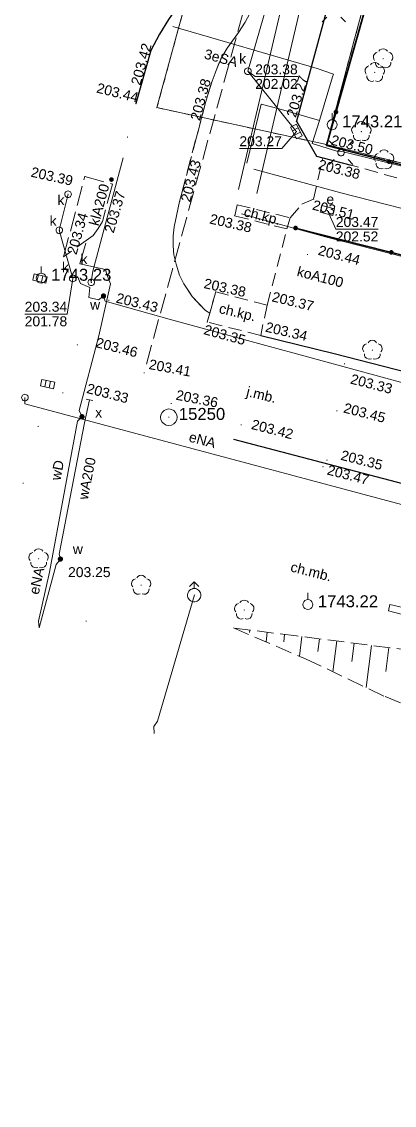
# Model space of a CAD drawing. Extents: x 0 to 7423283, y 0 to 5548300.
# Drawn here: x 7422101.3 to 7422129.4, y 5547726.1 to 5547807.7 of the extents above; entities that cross this region are included whole.
import ezdxf
from ezdxf.enums import TextEntityAlignment as Align

# ---------------------------------------------------------------- set-up
doc = ezdxf.new("R2010")
doc.units = 0
for name, pattern in [('PRZER1-1', [2, 1, -1]), ('PRZER2-1', [3, 2, -1]), ('PRZER2_5-1', [3.5, 2.5, -1]), ('PRZER3-1', [4, 3, -1])]:
    doc.linetypes.add(name, pattern=pattern)
doc.layers.get('0').update_dxf_attribs({"linetype": 'CONTINUOUS', "lineweight": 13})
for name, color, linetype, lineweight in [('BUBZ02', 7, 'PRZER2_5-1', 18), ('GELULI', 7, 'PRZER3-1', 18), ('KTCR02', 7, 'PRZER2-1', 18), ('KTCR02_O', 7, 'PRZER2-1', 18), ('KTJZ01', 7, 'PRZER3-1', 18), ('KTJZ01_O', 7, 'PRZER3-1', 18), ('KTKR01', 7, 'CONTINUOUS', 25), ('KTOK05_01', 7, 'CONTINUOUS', 35), ('RTPW02', 7, 'CONTINUOUS', 13), ('RTPW02_O', 7, 'CONTINUOUS', 13), ('SUSM', 7, 'CONTINUOUS', 18)]:
    doc.layers.add(name, color=color, linetype=linetype, lineweight=lineweight)
for name, color, linetype, lineweight, true_color in [('EGBD03', 7, 'CONTINUOUS', 18, 0x008000), ('EGBP04', 7, 'CONTINUOUS', 18, 0x008000), ('EGBU01', 7, 'PRZER1-1', 18, 0x008000), ('GSPPPK', 7, 'CONTINUOUS', 18, 0x0a0909), ('GSPPPK_O', 7, 'CONTINUOUS', 18, 0x0a0909), ('OBOP02', 7, 'CONTINUOUS', 18, 0x008000), ('OSSP03', 7, 'CONTINUOUS', 18, 0x0a0909), ('OSSP03_O', 7, 'CONTINUOUS', 18, 0x0a0909), ('SUPE03_O', 1, 'CONTINUOUS', 18, 0xff0000), ('SUPE04', 1, 'CONTINUOUS', 18, 0xff0000), ('SUPE04_O', 1, 'CONTINUOUS', 18, 0xff0000), ('SUPK01', 7, 'CONTINUOUS', 18, 0x803300), ('SUPK02', 7, 'CONTINUOUS', 18, 0x803300), ('SUPK02_O', 7, 'CONTINUOUS', 18, 0x803300), ('SUPK03', 7, 'CONTINUOUS', 18, 0x803300), ('SUPK03_O', 7, 'CONTINUOUS', 18, 0x803300), ('SUPW03', 5, 'CONTINUOUS', 18, 0x0000ff), ('SUPW03_O', 5, 'CONTINUOUS', 18, 0x0000ff), ('SUUS02', 7, 'CONTINUOUS', 18, 0x0a0909), ('SUUS05', 7, 'CONTINUOUS', 18, 0x0a0909), ('SUUS15', 7, 'CONTINUOUS', 18, 0xff9100), ('SUUS15_O', 7, 'CONTINUOUS', 18, 0xff9100), ('SUXX_01', 7, 'CONTINUOUS', 18, 0x0a0909)]:
    doc.layers.add(name, color=color, linetype=linetype, lineweight=lineweight, true_color=true_color)
for name, color, linetype, true_color in [('SUPS01_03', 1, 'CONTINUOUS', 0xff0000), ('SUPS01_03_O', 1, 'CONTINUOUS', 0xff0000), ('SUPS01_05', 7, 'CONTINUOUS', 0x803300), ('SUPS01_05_O', 7, 'CONTINUOUS', 0x803300), ('SUPS01_08', 5, 'CONTINUOUS', 0x0000ff), ('SUPS01_08_O', 5, 'CONTINUOUS', 0x0000ff), ('SUUS25', 7, 'CONTINUOUS', 0x0a0909), ('SUUS25_O', 7, 'CONTINUOUS', 0x0a0909)]:
    doc.layers.add(name, color=color, linetype=linetype, true_color=true_color)
doc.styles.add('GEO-INFO', font='Arial')

# ---------------------------------------------------------------- blocks, each defined once
blk = doc.blocks.new('EPPGN')
blk.add_hatch(color=0).paths.add_polyline_path([(-0.09, 0), (-0.085595, -0.027812), (-0.072812, -0.052901), (-0.052901, -0.072812), (-0.027812, -0.085595), (0, -0.09), (0.027812, -0.085595), (0.052901, -0.072812), (0.072812, -0.052901), (0.085595, -0.027812), (0.09, 0), (0.085595, 0.027812), (0.072812, 0.052901), (0.052901, 0.072812), (0.027812, 0.085595), (0, 0.09), (-0.027812, 0.085595), (-0.052901, 0.072812), (-0.072812, 0.052901), (-0.085595, 0.027812)])
blk = doc.blocks.new('PROSTOKAT2-1_PELNY')
at = {"color": 0}
blk.add_lwpolyline([(1, 0.5), (1, -0.5), (-1, -0.5), (-1, 0.5)], close=True, dxfattribs=at)
blk = doc.blocks.new('KOLO')
blk.add_hatch(color=0).paths.add_polyline_path([(0, 0.5), (-0.12941, 0.482963), (-0.25, 0.433013), (-0.353553, 0.353553), (-0.433013, 0.25), (-0.482963, 0.12941), (-0.5, 0), (-0.482963, -0.12941), (-0.433013, -0.25), (-0.353553, -0.353553), (-0.25, -0.433013), (-0.12941, -0.482963), (0, -0.5), (0.12941, -0.482963), (0.25, -0.433013), (0.353553, -0.353553), (0.433013, -0.25), (0.482963, -0.12941), (0.5, 0), (0.482963, 0.12941), (0.433013, 0.25), (0.353553, 0.353553), (0.25, 0.433013), (0.12941, 0.482963)])
blk = doc.blocks.new('SOPGM')
at = {"color": 0}
blk.add_lwpolyline([(0.75, 0), (0.713292, -0.231763), (0.606763, -0.440839), (0.440839, -0.606763), (0.231763, -0.713292), (0, -0.75), (-0.231763, -0.713292), (-0.440839, -0.606763), (-0.606763, -0.440839), (-0.713292, -0.231763), (-0.75, 0), (-0.713292, 0.231763), (-0.606763, 0.440839), (-0.440839, 0.606763), (-0.231763, 0.713292), (0, 0.75), (0.231763, 0.713292), (0.440839, 0.606763), (0.606763, 0.440839), (0.713292, 0.231763)], close=True, dxfattribs=at)
blk.add_lwpolyline([(1.75, 0), (0.75, 0)], dxfattribs=at)
blk = doc.blocks.new('SOPS2')
blk.add_hatch(color=0).paths.add_polyline_path([(-0.018, 0), (-0.017119, -0.005562), (-0.014562, -0.01058), (-0.01058, -0.014562), (-0.005562, -0.017119), (0, -0.018), (0.005562, -0.017119), (0.01058, -0.014562), (0.014562, -0.01058), (0.017119, -0.005562), (0.018, 0), (0.017119, 0.005562), (0.014562, 0.01058), (0.01058, 0.014562), (0.005562, 0.017119), (0, 0.018), (-0.005562, 0.017119), (-0.01058, 0.014562), (-0.014562, 0.01058), (-0.017119, 0.005562)])
at = {"color": 0}
blk.add_lwpolyline([(0.25, 0), (0.237764, -0.077254), (0.202254, -0.146946), (0.146946, -0.202254), (0.077254, -0.237764), (0, -0.25), (-0.077254, -0.237764), (-0.146946, -0.202254), (-0.202254, -0.146946), (-0.237764, -0.077254), (-0.25, 0), (-0.237764, 0.077254), (-0.202254, 0.146946), (-0.146946, 0.202254), (-0.077254, 0.237764), (0, 0.25), (0.077254, 0.237764), (0.146946, 0.202254), (0.202254, 0.146946), (0.237764, 0.077254)], close=True, dxfattribs=at)
blk = doc.blocks.new('SUUS05')
at = {"color": 0}
blk.add_lwpolyline([(0.5, -0.25), (-0.5, -0.25), (-0.5, 0.25), (0.5, 0.25)], close=True, dxfattribs=at)
for points in [[(-0.175, -0.25), (-0.175, 0.25)], [(0.175, -0.25), (0.175, 0.25)]]:
    blk.add_lwpolyline(points, dxfattribs=at)
blk = doc.blocks.new('SPDLP')
blk.add_hatch(color=0).paths.add_polyline_path([(-0.09, 0), (-0.085595, -0.027812), (-0.072812, -0.052901), (-0.052901, -0.072812), (-0.027812, -0.085595), (0, -0.09), (0.027812, -0.085595), (0.052901, -0.072812), (0.072812, -0.052901), (0.085595, -0.027812), (0.09, 0), (0.085595, 0.027812), (0.072812, 0.052901), (0.052901, 0.072812), (0.027812, 0.085595), (0, 0.09), (-0.027812, 0.085595), (-0.052901, 0.072812), (-0.072812, 0.052901), (-0.085595, 0.027812)])
at = {"color": 0}
for points in [[(-1.292703, 0.137547), (-1.355024, 0.389802), (-1.327532, 0.648184), (-1.213525, 0.881678), (-1.026689, 1.062258), (-0.78945, 1.168249), (-0.530282, 1.186929)], [(-0.268652, 1.271938), (-0.048001, 1.40916), (0.20623, 1.462858), (0.463525, 1.426585), (0.693003, 1.304695), (0.867117, 1.11182), (0.964971, 0.871109)], [(1.126667, 0.648554), (1.325358, 0.481106), (1.454989, 0.255912), (1.5, 0), (1.454989, -0.255912), (1.325358, -0.481106), (1.126667, -0.648554)], [(-0.530282, -1.186929), (-0.78945, -1.168249), (-1.026689, -1.062258), (-1.213525, -0.881678), (-1.327532, -0.648184), (-1.355024, -0.389802), (-1.292703, -0.137547)], [(0.964971, -0.871109), (0.867117, -1.11182), (0.693003, -1.304695), (0.463525, -1.426585), (0.20623, -1.462858), (-0.048001, -1.40916), (-0.268652, -1.271938)]]:
    blk.add_lwpolyline(points, dxfattribs=at)
blk = doc.blocks.new('OKRAG_PELNY')
at = {"color": 0}
blk.add_lwpolyline([(0.5, 0), (0.482963, -0.12941), (0.433013, -0.25), (0.353553, -0.353553), (0.25, -0.433013), (0.12941, -0.482963), (0, -0.5), (-0.12941, -0.482963), (-0.25, -0.433013), (-0.353553, -0.353553), (-0.433013, -0.25), (-0.482963, -0.12941), (-0.5, 0), (-0.482963, 0.12941), (-0.433013, 0.25), (-0.353553, 0.353553), (-0.25, 0.433013), (-0.12941, 0.482963), (0, 0.5), (0.12941, 0.482963), (0.25, 0.433013), (0.353553, 0.353553), (0.433013, 0.25), (0.482963, 0.12941)], close=True, dxfattribs=at)
blk = doc.blocks.new('SUSM01_01')
at = {"color": 0}
for points in [[(-0.353553, 0.353553), (-0.212132, 0.212132)], [(0.353553, 0.353553), (0.212132, 0.212132)], [(-0.353553, -0.353553), (-0.212132, -0.212132)], [(0.353553, -0.353553), (0.212132, -0.212132)]]:
    blk.add_lwpolyline(points, dxfattribs=at)
blk.add_lwpolyline([(0.1, 0), (0.093969, -0.034202), (0.076604, -0.064279), (0.05, -0.086603), (0.025882, -0.096593), (0, -0.1), (-0.025882, -0.096593), (-0.05, -0.086603), (-0.073305, -0.068017), (-0.090097, -0.043388), (-0.098883, -0.014904), (-0.098883, 0.014904), (-0.090097, 0.043388), (-0.073305, 0.068017), (-0.05, 0.086603), (-0.022252, 0.097493), (0.007473, 0.09972), (0.036534, 0.093087), (0.062349, 0.078183), (0.082624, 0.056332), (0.095557, 0.029476)], close=True, dxfattribs=at)
blk = doc.blocks.new('PION_C')
at = {"color": 0}
blk.add_lwpolyline([(0, 0.5), (0, -0.5)], dxfattribs=at)
blk = doc.blocks.new('SUUS02')
at = {"color": 0}
blk.add_lwpolyline([(1, 0), (0.984808, -0.173648), (0.939693, -0.34202), (0.866025, -0.5), (0.766044, -0.642788), (0.642788, -0.766044), (0.5, -0.866025), (0.34202, -0.939693), (0.173648, -0.984808), (0, -1), (-0.173648, -0.984808), (-0.34202, -0.939693), (-0.5, -0.866025), (-0.654861, -0.75575), (-0.786053, -0.618159), (-0.888835, -0.458227), (-0.959493, -0.281733), (-0.995472, -0.095056), (-0.995472, 0.095056), (-0.959493, 0.281733), (-0.888835, 0.458227), (-0.786053, 0.618159), (-0.654861, 0.75575), (-0.5, 0.866025), (-0.327068, 0.945001), (-0.142315, 0.989821), (0.047582, 0.998867), (0.235759, 0.971812), (0.415415, 0.909632), (0.580057, 0.814576), (0.723734, 0.690079), (0.841254, 0.540641), (0.928368, 0.371662), (0.981929, 0.189251)], close=True, dxfattribs=at)
for points in [[(1, 0), (2, 0)], [(1.292893, 0.707107), (2, 0), (1.292893, -0.707107)]]:
    blk.add_lwpolyline(points, dxfattribs=at)

msp = doc.modelspace()

# ---------------------------------------------------------------- linework, layer by layer
at = {"layer": 'BUBZ02', "color": 7, "linetype": 'PRZER2_5-1', "lineweight": 18, "ltscale": 0.5, "elevation": 10.14}
for points in [[(7422117.27, 5547762.04), (7422122.75, 5547759.7), (7422128.72, 5547756.87), (7422130.58, 5547756.12), (7422140.51, 5547753.25), (7422149.71, 5547750.82), (7422160.94, 5547748.05), (7422166.68, 5547746.53), (7422171.56, 5547745.54), (7422187.15, 5547741.84), (7422201.04, 5547738.35), (7422233.39, 5547730.03), (7422233.8, 5547729.75), (7422235.74, 5547731.15)], [(7422235.74, 5547731.15), (7422230.43, 5547732.53), (7422222.96, 5547734.71), (7422204.26, 5547740.06), (7422195.93, 5547742.27), (7422183.79, 5547745.25), (7422172.92, 5547747.92), (7422165.33, 5547749.95), (7422145.69, 5547755.59), (7422143.24, 5547756.27), (7422137.57, 5547758.23), (7422130.84, 5547760.33), (7422122.04, 5547761.44), (7422117.27, 5547762.04)]]:
    msp.add_lwpolyline(points, dxfattribs=at)
at = {"layer": 'BUBZ02', "color": 7, "linetype": 'Continuous', "lineweight": 18, "elevation": 10.14, "flags": 128}
for points in [[(7422118.518, 5547761.883), (7422118.495, 5547761.705)], [(7422119.827, 5547761.718), (7422119.735, 5547760.987)], [(7422121.136, 5547761.554), (7422121.067, 5547761.001)], [(7422122.445, 5547761.389), (7422122.259, 5547759.91)], [(7422123.755, 5547761.224), (7422123.636, 5547760.28)], [(7422125.064, 5547761.059), (7422124.771, 5547758.742)], [(7422126.373, 5547760.893), (7422126.2, 5547759.52)], [(7422127.682, 5547760.728), (7422127.281, 5547757.552)], [(7422128.991, 5547760.563), (7422128.764, 5547758.76)]]:
    msp.add_lwpolyline(points, dxfattribs=at)
at = {"layer": 'EGBD03', "color": 96, "linetype": 'Continuous', "lineweight": 18, "true_color": 0x008000, "elevation": 10.3}
msp.add_lwpolyline([(7422242.86, 5548281.77), (7422235.25, 5548253.94), (7422118.87, 5547827.8), (7422117.91, 5547824.68), (7422111.51, 5547801.23), (7422124.29, 5547798.44), (7422126.26, 5547805.84), (7422129.27, 5547817.04), (7422133, 5547830.19), (7422141.62, 5547861.86), (7422158.84, 5547924.97), (7422167.47, 5547956.53), (7422176.11, 5547988.16), (7422184.85, 5548019.75), (7422194.39, 5548053.5), (7422202.12, 5548083.12), (7422210.82, 5548114.83), (7422219.37, 5548146.4), (7422228, 5548178.12), (7422232.19, 5548193.55), (7422240.39, 5548223.47), (7422248.49, 5548253.1), (7422255.35, 5548278.49)], close=True, dxfattribs=at)
msp.add_lwpolyline([(7422194.39, 5548053.5), (7422184.85, 5548019.75), (7422176.11, 5547988.16), (7422167.47, 5547956.53), (7422158.84, 5547924.97), (7422141.62, 5547861.86), (7422133, 5547830.19), (7422129.27, 5547817.04), (7422126.26, 5547805.84), (7422124.29, 5547798.44), (7422132.45, 5547796.43), (7422153.04, 5547791.02), (7422213.07, 5547775.65), (7422213.56, 5547776.27), (7422217.32, 5547775.42), (7422217.41, 5547774.55), (7422245.94, 5547767.29), (7422273.72, 5547760.14), (7422301.4, 5547753.14), (7422329.11, 5547745.92)], dxfattribs=at)
at = {"layer": 'EGBU01', "color": 7, "linetype": 'Continuous', "lineweight": 18, "elevation": 10.17}
msp.add_lwpolyline([(7422124.29, 5547798.44), (7422126.26, 5547805.84), (7422129.27, 5547817.04), (7422133, 5547830.19), (7422141.62, 5547861.86), (7422158.84, 5547924.97), (7422167.47, 5547956.53), (7422176.11, 5547988.16), (7422184.85, 5548019.75), (7422194.39, 5548053.5), (7422202.12, 5548083.12), (7422210.82, 5548114.83), (7422219.37, 5548146.4), (7422228, 5548178.12), (7422232.19, 5548193.55), (7422240.39, 5548223.47), (7422248.49, 5548253.1), (7422255.35, 5548278.49), (7422242.86, 5548281.77), (7422235.25, 5548253.94), (7422118.87, 5547827.8), (7422117.91, 5547824.68), (7422111.51, 5547801.23)], close=True, dxfattribs=at)
at = {"layer": 'EGBU01', "color": 96, "linetype": 'PRZER1-1', "lineweight": 18, "ltscale": 0.5, "true_color": 0x008000, "elevation": 10.18}
msp.add_lwpolyline([(7422124.29, 5547798.44), (7422126.26, 5547805.84), (7422129.27, 5547817.04), (7422133, 5547830.19), (7422141.62, 5547861.86), (7422158.84, 5547924.97), (7422167.47, 5547956.53), (7422176.11, 5547988.16), (7422184.85, 5548019.75), (7422194.39, 5548053.5), (7422202.12, 5548083.12), (7422210.82, 5548114.83), (7422219.37, 5548146.4), (7422228, 5548178.12), (7422232.19, 5548193.55), (7422240.39, 5548223.47), (7422248.49, 5548253.1), (7422255.35, 5548278.49), (7422242.86, 5548281.77), (7422235.25, 5548253.94), (7422118.87, 5547827.8), (7422117.91, 5547824.68), (7422111.51, 5547801.23)], close=True, dxfattribs=at)
at = {"layer": 'EGBU01', "color": 7, "linetype": 'Continuous', "lineweight": 18, "elevation": 10.17}
msp.add_lwpolyline([(7422194.39, 5548053.5), (7422184.85, 5548019.75), (7422176.11, 5547988.16), (7422167.47, 5547956.53), (7422158.84, 5547924.97), (7422141.62, 5547861.86), (7422133, 5547830.19), (7422129.27, 5547817.04), (7422126.26, 5547805.84), (7422124.29, 5547798.44), (7422132.45, 5547796.43), (7422153.04, 5547791.02), (7422213.07, 5547775.65), (7422213.56, 5547776.27), (7422217.32, 5547775.42), (7422217.41, 5547774.55), (7422245.94, 5547767.29), (7422273.72, 5547760.14), (7422301.4, 5547753.14), (7422329.11, 5547745.92)], dxfattribs=at)
at = {"layer": 'EGBU01', "color": 96, "linetype": 'PRZER1-1', "lineweight": 18, "ltscale": 0.5, "true_color": 0x008000, "elevation": 10.18}
msp.add_lwpolyline([(7422194.39, 5548053.5), (7422184.85, 5548019.75), (7422176.11, 5547988.16), (7422167.47, 5547956.53), (7422158.84, 5547924.97), (7422141.62, 5547861.86), (7422133, 5547830.19), (7422129.27, 5547817.04), (7422126.26, 5547805.84), (7422124.29, 5547798.44), (7422132.45, 5547796.43), (7422153.04, 5547791.02), (7422213.07, 5547775.65), (7422213.56, 5547776.27), (7422217.32, 5547775.42), (7422217.41, 5547774.55), (7422245.94, 5547767.29), (7422273.72, 5547760.14), (7422301.4, 5547753.14), (7422329.11, 5547745.92)], dxfattribs=at)
at = {"layer": 'GELULI', "color": 7, "linetype": 'PRZER3-1', "lineweight": 18, "ltscale": 0.5, "elevation": 9.98}
msp.add_lwpolyline([(7422110.71, 5547781.9), (7422183.49, 5548046.2), (7422229.51, 5548219.72), (7422235.76, 5548247.6), (7422245.89, 5548283.76), (7422250.3, 5548295.64)], dxfattribs=at)
at = {"layer": 'KTCR02', "color": 7, "linetype": 'PRZER2-1', "lineweight": 18, "ltscale": 0.5, "elevation": 10.18}
for points in [[(7422119, 5547809.22), (7422118.16, 5547807.66), (7422117.66, 5547806.89), (7422116.81, 5547805.71), (7422116.29, 5547804.83), (7422115.67, 5547803.23), (7422115.19, 5547801.68), (7422113.22, 5547794.17), (7422112.98, 5547793.07), (7422112.8, 5547792.24), (7422112.73, 5547791.56), (7422112.74, 5547790.81), (7422112.79, 5547790.14), (7422112.95, 5547789.44), (7422113.22, 5547788.62), (7422113.53, 5547787.95), (7422114.16, 5547787), (7422115.17, 5547785.95), (7422115.49, 5547785.76), (7422115.94, 5547787.35), (7422119.82, 5547786.35), (7422121.31, 5547792.09), (7422117.37, 5547793.08), (7422117.56, 5547793.91), (7422121.55, 5547792.93), (7422122.43, 5547793.95), (7422123.32, 5547794.33), (7422124.02, 5547797.45), (7422123.53, 5547797.58), (7422122.04, 5547800.22), (7422124.35, 5547808.71)], [(7422214.09, 5547776.16), (7422213.56, 5547776.16), (7422213.03, 5547775.67), (7422212.67, 5547775.84), (7422212.58, 5547774.53), (7422203.66, 5547776.78), (7422197.64, 5547778.35), (7422186.17, 5547781.19), (7422169.49, 5547785.46), (7422155.05, 5547789.17), (7422146.04, 5547791.49), (7422135.37, 5547794.3), (7422126.15, 5547796.9), (7422124.02, 5547797.45)]]:
    msp.add_lwpolyline(points, dxfattribs=at)
for points in [[(7422121.31, 5547792.09), (7422117.37, 5547793.08), (7422117.56, 5547793.91), (7422121.55, 5547792.93)], [(7422119.33, 5547784.07), (7422115.3, 5547785.07), (7422115.94, 5547787.35), (7422119.82, 5547786.35)]]:
    msp.add_lwpolyline(points, close=True, dxfattribs=at)
at = {"layer": 'KTJZ01', "color": 7, "linetype": 'PRZER3-1', "lineweight": 18, "ltscale": 0.5, "elevation": 10.18}
for points in [[(7422115.3, 5547785.07), (7422115.49, 5547785.76), (7422115.17, 5547785.95), (7422114.16, 5547787), (7422113.53, 5547787.95), (7422113.22, 5547788.62), (7422112.95, 5547789.44), (7422112.79, 5547790.14), (7422112.74, 5547790.81), (7422112.73, 5547791.56), (7422112.8, 5547792.24), (7422112.98, 5547793.07), (7422113.22, 5547794.17), (7422115.19, 5547801.68), (7422115.67, 5547803.23), (7422116.29, 5547804.83), (7422116.81, 5547805.71), (7422117.66, 5547806.89), (7422118.16, 5547807.66), (7422119, 5547809.22)], [(7422112.38, 5547807.87), (7422111.71, 5547806.75), (7422111.05, 5547805.53), (7422109.93, 5547801.53)]]:
    msp.add_lwpolyline(points, dxfattribs=at)
msp.add_lwpolyline([(7422104.47, 5547790), (7422106.07, 5547796.04), (7422108.15, 5547795.46), (7422107.41, 5547792.66), (7422107.08, 5547792.12), (7422106.69, 5547791.59)], close=True, dxfattribs=at)
at = {"layer": 'KTKR01', "color": 7, "linetype": 'Continuous', "lineweight": 25, "elevation": 10.18}
for points in [[(7422122.59, 5547840.31), (7422122.41, 5547839.66), (7422121.22, 5547835.25), (7422119.57, 5547829.15), (7422119.2, 5547827.76), (7422118.3, 5547824.49), (7422115.48, 5547814.09), (7422114.9, 5547812.24), (7422114.14, 5547810.58), (7422113.42, 5547809.38), (7422112.38, 5547807.87), (7422111.71, 5547806.75), (7422111.05, 5547805.53), (7422109.93, 5547801.53)], [(7422124.35, 5547808.71), (7422122.04, 5547800.22), (7422123.53, 5547797.58), (7422124.02, 5547797.45), (7422126.15, 5547796.9)], [(7422119.33, 5547784.07), (7422124.87, 5547782.7), (7422243.22, 5547752.37)], [(7422117.29, 5547776.26), (7422142.87, 5547769.55), (7422162.27, 5547764.63), (7422188.53, 5547757.97), (7422219.68, 5547749.87), (7422234.63, 5547746.22), (7422241.17, 5547744.57), (7422260.64, 5547739.34), (7422297.38, 5547729.93), (7422303.75, 5547728.29)]]:
    msp.add_lwpolyline(points, dxfattribs=at)
at = {"layer": 'KTOK05_01', "color": 7, "linetype": 'Continuous', "lineweight": 35, "elevation": 10.18}
for points in [[(7422134.54, 5547835.08), (7422134.49, 5547834.76), (7422134.34, 5547834.24), (7422133.86, 5547832.2), (7422124.29, 5547798.37), (7422143.68, 5547793.4), (7422162.16, 5547788.62), (7422208.7, 5547776.9), (7422210.67, 5547776.34), (7422212.67, 5547775.84), (7422213.03, 5547775.67), (7422213.56, 5547776.16), (7422214.09, 5547776.16)], [(7422514.27, 5547692.01), (7422469.44, 5547703.4), (7422404.99, 5547719.93), (7422336.73, 5547737.41), (7422329.36, 5547739.3), (7422290.25, 5547749.25), (7422220.69, 5547767.02), (7422210.25, 5547769.63), (7422167.25, 5547780.67), (7422121.96, 5547792.16)]]:
    msp.add_lwpolyline(points, dxfattribs=at)
at = {"layer": 'SUPE04', "color": 1, "linetype": 'Continuous', "lineweight": 18, "true_color": 0xff0000, "elevation": 10.18}
for points in [[(7422123.76, 5547800.26), (7422124.74, 5547803.54), (7422124.81, 5547803.74), (7422123.59, 5547804.18), (7422112.72, 5547807.34)], [(7422118.29, 5547797.05), (7422119.36, 5547801.48), (7422120.73, 5547801.14)], [(7422120.73, 5547801.14), (7422123.76, 5547800.26)], [(7422123.76, 5547800.26), (7422123.21, 5547798.52), (7422125.07, 5547797.96), (7422125.34, 5547797.95), (7422131.53, 5547796.44), (7422147.34, 5547791.94), (7422155.3, 5547789.94), (7422157.1, 5547789.44), (7422157.74, 5547789.29)], [(7422101.56, 5547779.39), (7422101.54, 5547778.93), (7422129.95, 5547771.34), (7422130.55, 5547771.87), (7422130.94, 5547771.09), (7422138.08, 5547769.33), (7422152.68, 5547765.63), (7422154.67, 5547765.57), (7422154.84, 5547764.9), (7422163.58, 5547762.7), (7422177.58, 5547759.26), (7422178.45, 5547759.61), (7422178.67, 5547758.9), (7422200.26, 5547753.22)]]:
    msp.add_lwpolyline(points, dxfattribs=at)
at = {"layer": 'SUPK01', "color": 36, "linetype": 'Continuous', "lineweight": 18, "true_color": 0x803300, "elevation": 10.18}
msp.add_lwpolyline([(7422121.97, 5547799.48), (7422118.36, 5547803.97), (7422122.9, 5547819.72), (7422125.3, 5547828.58)], dxfattribs=at)
at = {"layer": 'SUPK02', "color": 36, "linetype": 'Continuous', "lineweight": 18, "true_color": 0x803300, "elevation": 10.18}
msp.add_lwpolyline([(7422108.96, 5547797.45), (7422106.68, 5547788.91), (7422106.56, 5547788.07)], dxfattribs=at)
at = {"layer": 'SUPK03', "color": 36, "linetype": 'Continuous', "lineweight": 18, "true_color": 0x803300, "elevation": 10.18}
for points in [[(7422246.292, 5548298.065), (7422241.14, 5548278.097), (7422236.048, 5548256.349), (7422234.751, 5548250.772), (7422230.734, 5548236.152), (7422224.263, 5548211.548), (7422216.283, 5548181.297), (7422207.711, 5548148.32), (7422205.731, 5548140.139), (7422203.209, 5548130.212), (7422202.408, 5548126.579), (7422201.733, 5548123.827), (7422198.604, 5548112.511), (7422191.462, 5548085.004), (7422178.862, 5548035.476), (7422171.244, 5548006.723), (7422168.863, 5547998.11), (7422166.213, 5547987.726), (7422160.363, 5547965.678), (7422152.372, 5547934.864), (7422141.211, 5547890.999), (7422127.621, 5547835.38), (7422121.72, 5547812.367), (7422117.668, 5547795.07)], [(7422247.648, 5548297.715), (7422242.5, 5548277.763), (7422237.412, 5548256.031), (7422236.109, 5548250.428), (7422232.086, 5548235.788), (7422225.617, 5548211.192), (7422217.637, 5548180.943), (7422209.069, 5548147.98), (7422207.089, 5548139.801), (7422204.571, 5548129.888), (7422203.772, 5548126.261), (7422203.087, 5548123.473), (7422199.956, 5548112.149), (7422192.818, 5548084.656), (7422180.218, 5548035.124), (7422172.596, 5548006.357), (7422170.217, 5547997.75), (7422167.567, 5547987.374), (7422161.717, 5547965.322), (7422153.728, 5547934.516), (7422142.569, 5547890.661), (7422128.979, 5547835.04), (7422123.08, 5547812.033), (7422119.032, 5547794.75)], [(7422118.809, 5547796.599), (7422125.376, 5547794.812), (7422148.101, 5547789.004), (7422163.075, 5547785.032), (7422197.16, 5547776.131), (7422208.458, 5547773.069), (7422210.718, 5547772.454), (7422233.848, 5547766.79), (7422245.164, 5547763.428), (7422261.281, 5547759.356), (7422282.422, 5547753.949), (7422303.404, 5547748.9), (7422322.299, 5547744.254), (7422325.526, 5547743.538), (7422327.495, 5547746.718), (7422328.219, 5547742.936), (7422362.747, 5547734.297), (7422381.718, 5547729.489), (7422394.541, 5547726.429), (7422458.321, 5547710.026), (7422479.494, 5547704.703), (7422500.137, 5547699.06)], [(7422104.81, 5547794.7), (7422104.15, 5547791.99), (7422105.17, 5547788.37)], [(7422117.891, 5547793.221), (7422124.484, 5547791.428), (7422147.219, 5547785.616), (7422162.185, 5547781.648), (7422196.26, 5547772.749), (7422207.542, 5547769.691), (7422209.842, 5547769.066), (7422232.932, 5547763.41), (7422244.236, 5547760.052), (7422260.419, 5547755.964), (7422281.578, 5547750.551), (7422302.576, 5547745.5), (7422321.501, 5547740.846), (7422325.213, 5547740.022), (7422361.893, 5547730.903), (7422380.882, 5547726.091), (7422393.699, 5547723.031), (7422457.459, 5547706.634), (7422478.606, 5547701.317), (7422500.763, 5547695.26), (7422501.858, 5547695.999)]]:
    msp.add_lwpolyline(points, dxfattribs=at)
at = {"layer": 'SUPS01_03_O', "color": 1, "linetype": 'Continuous', "lineweight": 9, "true_color": 0xff0000, "elevation": 10.8, "flags": 128}
for points in [[(7422128.198, 5547792.071), (7422124.995, 5547792.071), (7422124.36, 5547793.48)], [(7422124.995, 5547792.071), (7422128.198, 5547792.071)]]:
    msp.add_lwpolyline(points, dxfattribs=at)
at = {"layer": 'SUPS01_05_O', "color": 36, "linetype": 'Continuous', "lineweight": 9, "true_color": 0x803300, "elevation": 10.8, "flags": 128}
for points in [[(7422122.123, 5547803.562), (7422118.92, 5547803.562), (7422118.36, 5547803.97)], [(7422118.92, 5547803.562), (7422122.123, 5547803.562)], [(7422117.725, 5547798.147), (7422120.929, 5547798.147), (7422122.02, 5547799.43)], [(7422101.54, 5547785.683), (7422104.743, 5547785.682), (7422105.17, 5547788.37)], [(7422101.54, 5547785.683), (7422104.743, 5547785.682)]]:
    msp.add_lwpolyline(points, dxfattribs=at)
at = {"layer": 'SUPW03', "color": 5, "linetype": 'Continuous', "lineweight": 18, "true_color": 0x0000ff, "elevation": 10.18}
for points in [[(7422107.72, 5547788.65), (7422107.63, 5547789.04), (7422105.69, 5547789.46), (7422106.14, 5547791.02)], [(7422107.72, 5547788.65), (7422108, 5547787.96), (7422107.14, 5547784.05), (7422105.64, 5547778.41), (7422105.86, 5547777.95), (7422105.53, 5547777.62), (7422103.4, 5547766.25), (7422102.59, 5547762.55), (7422102.64, 5547762.04)], [(7422106.38, 5547786.92), (7422106.45, 5547787.67), (7422105.74, 5547787.99), (7422105.53, 5547788.52)], [(7422106.38, 5547786.92), (7422107.1, 5547786.76), (7422107.48, 5547787.04)], [(7422107.48, 5547787.04), (7422107.6, 5547786.66), (7422112.42, 5547785.29), (7422136.06, 5547778.87)], [(7422102.64, 5547762.04), (7422103.92, 5547766.83), (7422104.23, 5547767.23), (7422104.15, 5547767.59), (7422106.05, 5547777.5), (7422106.43, 5547779.23)], [(7422111.31, 5547754.1), (7422111.27, 5547754.63), (7422111.55, 5547755.01), (7422114.34, 5547764.54)]]:
    msp.add_lwpolyline(points, dxfattribs=at)

# ---------------------------------------------------------------- block references
at = {"layer": 'EGBP04', "color": 96, "lineweight": 18, "true_color": 0x008000, "xscale": 0.5, "yscale": 0.5, "rotation": 90}
for p in [(7422126.26, 5547805.84, 10.32), (7422111.51, 5547801.23, 10.32), (7422124.29, 5547798.44, 10.32), (7422106.17, 5547762.55, 10.32)]:
    msp.add_blockref('EPPGN', p, dxfattribs=at)
at = {"layer": 'GSPPPK', "color": 18, "lineweight": 18, "true_color": 0x0a0909, "xscale": 0.5, "yscale": 0.5, "rotation": 90}
for p in [(7422124.72, 5547799.94, 10.36), (7422102.78, 5547788.39, 10.36), (7422122.89, 5547763.8, 10.36)]:
    msp.add_blockref('SOPGM', p, dxfattribs=at)
at = {"layer": 'KTOK05_01', "color": 7, "lineweight": 35, "xscale": 0.35, "yscale": 0.35, "rotation": 90}
for p in [(7422125.006, 5547800.901, 10.18), (7422129.007, 5547797.161, 10.18), (7422108.08, 5547795.81, 10.18), (7422121.96, 5547792.16, 10.18), (7422129.177, 5547790.329, 10.18)]:
    msp.add_blockref('KOLO', p, dxfattribs=at)
at = {"layer": 'OBOP02', "color": 96, "lineweight": 18, "true_color": 0x008000, "xscale": 0.5, "yscale": 0.5, "rotation": 90}
for p in [(7422128.56, 5547804.91, 10.12), (7422127.93, 5547803.88, 10.12), (7422126.92, 5547799.42, 10.12), (7422128.63, 5547797.3, 10.12), (7422127.75, 5547782.96, 10.12), (7422102.59, 5547767.25, 10.12), (7422110.32, 5547765.26, 10.12), (7422118.09, 5547763.39, 10.12)]:
    msp.add_blockref('SPDLP', p, dxfattribs=at)
at = {"layer": 'OSSP03', "color": 18, "lineweight": 18, "true_color": 0x0a0909, "xscale": 2.5, "yscale": 2.5, "rotation": 90}
msp.add_blockref('SOPS2', (7422112.41, 5547777.91, 10.36), dxfattribs=at)
at = {"layer": 'RTPW02', "color": 7, "lineweight": 13, "xscale": 0.09, "yscale": 0.09, "rotation": 90}
for p in [(7422111.05, 5547805.53, 10.2), (7422115.67, 5547803.23, 10.2), (7422109.93, 5547801.53, 10.2), (7422122.02, 5547800.19, 10.2), (7422109.29, 5547799.01, 10.2), (7422124.33, 5547798.39, 10.2), (7422123.53, 5547797.6, 10.2), (7422106.07, 5547796.04, 10.2), (7422108.08, 5547795.81, 10.2), (7422108.15, 5547795.46, 10.2), (7422113.22, 5547794.17, 10.2), (7422123.32, 5547794.33, 10.2), (7422117.37, 5547793.08, 10.2), (7422104.47, 5547790, 10.2), (7422122.86, 5547790.17, 10.2), (7422107.89, 5547786.72, 10.2), (7422115.94, 5547787.35, 10.2), (7422119.82, 5547786.35, 10.2), (7422115.3, 5547785.07, 10.2), (7422119.33, 5547784.07, 10.2), (7422105.51, 5547783.36, 10.2), (7422125.65, 5547781.94, 10.2), (7422110.55, 5547781.25, 10.2), (7422104.41, 5547779.75, 10.2), (7422112.59, 5547778.94, 10.2), (7422125.08, 5547778.39, 10.2), (7422102.56, 5547777.22, 10.2), (7422117.86, 5547777.34, 10.2), (7422124.33, 5547774.68, 10.2), (7422124.03, 5547774.18, 10.2), (7422101.42, 5547772.94, 10.2)]:
    msp.add_blockref('KOLO', p, dxfattribs=at)
at = {"layer": 'SUPS01_03', "color": 1, "lineweight": 5, "true_color": 0xff0000, "xscale": 0.09, "yscale": 0.09, "rotation": 90}
msp.add_blockref('KOLO', (7422124.36, 5547793.48, 10.24), dxfattribs=at)
at = {"layer": 'SUPS01_05', "color": 36, "lineweight": 5, "true_color": 0x803300, "xscale": 0.09, "yscale": 0.09, "rotation": 90}
for p in [(7422118.36, 5547803.97, 10.24), (7422122.02, 5547799.43, 10.24), (7422104.81, 5547794.7, 10.24), (7422104.15, 5547791.99, 10.24), (7422105.17, 5547788.37, 10.24), (7422106.56, 5547788.07, 10.24)]:
    msp.add_blockref('KOLO', p, dxfattribs=at)
at = {"layer": 'SUPS01_08', "color": 5, "lineweight": 5, "true_color": 0x0000ff, "xscale": 0.09, "yscale": 0.09, "rotation": 90}
msp.add_blockref('KOLO', (7422104.23, 5547767.23, 10.24), dxfattribs=at)
at = {"layer": 'SUSM', "color": 7, "lineweight": 18, "rotation": 90}
for name, p, xscale, yscale in [('SUSM01_01', (7422124.84, 5547808.57, 10.24), 2.5, 2.5), ('SUSM01_01', (7422125.39, 5547797.84, 10.24), 2.5, 2.5), ('OKRAG_PELNY', (7422125.39, 5547797.84, 10.24), 0.5, 0.5), ('OKRAG_PELNY', (7422101.56, 5547779.39, 10.24), 0.5, 0.5)]:
    msp.add_blockref(name, p, dxfattribs=dict(at, xscale=xscale, yscale=yscale))
at = {"layer": 'SUUS02', "color": 18, "lineweight": 18, "true_color": 0x0a0909, "xscale": 0.5, "yscale": 0.5, "rotation": 90}
msp.add_blockref('SUUS02', (7422114.32, 5547764.51, 10.24), dxfattribs=at)
at = {"layer": 'SUUS05', "color": 18, "lineweight": 18, "true_color": 0x0a0909}
for p, rotation in [((7422122.02, 5547799.43, 10.24), 296.5648373328053), ((7422102.69, 5547788.36, 10.24), 347.221034577319), ((7422103.27, 5547780.41, 10.24), 347.9050197387167)]:
    msp.add_blockref('SUUS05', p, dxfattribs=dict(at, rotation=rotation))
at = {"layer": 'SUUS15', "color": 36, "lineweight": 18, "true_color": 0x803300, "xscale": 0.5, "yscale": 0.5, "rotation": 90}
for p in [(7422118.36, 5547803.97, 10.24), (7422104.81, 5547794.7, 10.24), (7422104.15, 5547791.99, 10.24), (7422105.17, 5547788.37, 10.24), (7422106.56, 5547788.07, 10.24)]:
    msp.add_blockref('OKRAG_PELNY', p, dxfattribs=at)
at = {"layer": 'SUUS15', "color": 1, "lineweight": 18, "true_color": 0xff0000, "xscale": 0.5, "yscale": 0.5, "rotation": 345.1236610681265}
msp.add_blockref('PROSTOKAT2-1_PELNY', (7422124.36, 5547793.48, 10.24), dxfattribs=at)
at = {"layer": 'SUUS15', "color": 30, "lineweight": 18, "true_color": 0xff9100, "xscale": 0.5, "yscale": 0.5, "rotation": 346.6605319511837}
msp.add_blockref('PROSTOKAT2-1_PELNY', (7422129.5, 5547763.45, 10.24), dxfattribs=at)
at = {"layer": 'SUUS25', "color": 18, "lineweight": 5, "true_color": 0x0a0909, "xscale": 0.4, "yscale": 0.4}
for p, rotation in [((7422107.48, 5547787.04, 10.24), 182.2903971596152), ((7422105.86, 5547777.95, 10.24), 347.2210445952317), ((7422104.23, 5547767.23, 10.24), 359.9997925898467)]:
    msp.add_blockref('KOLO', p, dxfattribs=dict(at, rotation=rotation))
at = {"layer": 'SUXX_01', "color": 18, "lineweight": 18, "true_color": 0x0a0909, "xscale": 0.5, "yscale": 0.5, "rotation": 77.78407006564878}
msp.add_blockref('PION_C', (7422106.43, 5547779.23, 10.24), dxfattribs=at)

# ---------------------------------------------------------------- texts
at = {"layer": 'GSPPPK_O', "color": 18, "linetype": 'Continuous', "lineweight": 0, "true_color": 0x0a0909, "style": 'GEO-INFO'}
for s, p in [('1743.21', (7422125.47, 5547800.19, 10.8)), ('1743.23', (7422103.53, 5547788.64, 10.8)), ('1743.22', (7422123.64, 5547764.05, 10.8))]:
    msp.add_text(s, height=0.9, dxfattribs=at).set_placement(p, align=Align.MIDDLE_LEFT)
at = {"layer": 'KTCR02_O', "color": 7, "linetype": 'Continuous', "lineweight": 0, "style": 'GEO-INFO'}
for s, rotation, p in [('ch.kp.', 345.81783, (7422119.43, 5547792.994, 10.8)), ('ch.kp.', 346.64437, (7422117.56, 5547785.721, 10.8)), ('ch.mb.', 345.77944, (7422123.144, 5547766.302, 10.8))]:
    msp.add_text(s, height=0.75, rotation=rotation, dxfattribs=at).set_placement(p, align=Align.MIDDLE)
at = {"layer": 'KTJZ01_O', "color": 7, "linetype": 'Continuous', "lineweight": 0, "style": 'GEO-INFO'}
msp.add_text('j.mb.', height=0.75, rotation=346.56367, dxfattribs=at).set_placement((7422119.367, 5547779.518, 10.8), align=Align.MIDDLE)
at = {"layer": 'OSSP03_O', "color": 18, "linetype": 'Continuous', "lineweight": 0, "true_color": 0x0a0909, "style": 'GEO-INFO'}
msp.add_text('15250', height=0.9, dxfattribs=at).set_placement((7422113.16, 5547778.16, 10.8), align=Align.MIDDLE_LEFT)
at = {"layer": 'RTPW02_O', "color": 7, "linetype": 'Continuous', "lineweight": 0, "style": 'GEO-INFO'}
for s, rotation, p in [('203.42', 74.30536, (7422110.254, 5547802.863, 10.8)), ('203.44', 346.14286, (7422106.9, 5547802.375, 10.8)), ('203.38', 74.66149, (7422114.736, 5547800.192, 10.8)), ('203.27', 72.53586, (7422121.97, 5547800.43, 10.8)), ('203.50', 345.86932, (7422124.57, 5547798.46, 10.8)), ('203.39', 347.32413, (7422101.95, 5547796.04, 10.8)), ('203.43', 75.29459, (7422114.015, 5547794.068, 10.8)), ('203.38', 345.78793, (7422123.61, 5547796.61, 10.8)), ('203.37', 73.53978, (7422108.24, 5547791.73, 10.8)), ('203.51', 345.64713, (7422123.174, 5547793.562, 10.8)), ('203.34', 74.08243, (7422105.44, 5547790.1, 10.8)), ('203.38', 347.2611, (7422115.43, 5547792.51, 10.8)), ('203.44', 345.64046, (7422123.61, 5547790.15, 10.8)), ('203.38', 347.50226, (7422114.99, 5547787.65, 10.8)), ('203.43', 346.23348, (7422108.37, 5547786.56, 10.8)), ('203.37', 346.34074, (7422120.12, 5547786.65, 10.8)), ('203.35', 344.61459, (7422114.98, 5547784.18, 10.8)), ('203.34', 346.72913, (7422119.63, 5547784.37, 10.8)), ('203.46', 345.73078, (7422106.84, 5547783.2, 10.8)), ('203.41', 349.49287, (7422110.85, 5547781.55, 10.8)), ('203.33', 345.56773, (7422126.04, 5547780.46, 10.8)), ('203.33', 345.56773, (7422106.15, 5547779.75, 10.8)), ('203.36', 349.01725, (7422112.89, 5547779.24, 10.8)), ('203.45', 345.56382, (7422125.52, 5547778.28, 10.8)), ('203.42', 345.59797, (7422118.57, 5547777.04, 10.8)), ('203.35', 345.57155, (7422125.31, 5547774.72, 10.8)), ('203.47', 345.55576, (7422124.28, 5547773.61, 10.8))]:
    msp.add_text(s, height=0.75, rotation=rotation, dxfattribs=at).set_placement(p)
at = {"layer": 'SUPE03_O', "color": 1, "linetype": 'Continuous', "lineweight": 0, "true_color": 0xff0000, "style": 'GEO-INFO'}
msp.add_text('3eSA', height=0.75, rotation=344.80739, dxfattribs=at).set_placement((7422115.01, 5547804.94, 10.8))
at = {"layer": 'SUPE04_O', "color": 1, "linetype": 'Continuous', "lineweight": 0, "true_color": 0xff0000, "style": 'GEO-INFO'}
for rotation, p in [(345.06836, (7422113.86, 5547776.1, 10.8)), (77.66383, (7422102.59, 5547764.51, 10.8))]:
    msp.add_text('eNA', height=0.75, rotation=rotation, dxfattribs=at).set_placement(p)
at = {"layer": 'SUPK02_O', "color": 36, "linetype": 'Continuous', "lineweight": 0, "true_color": 0x803300, "style": 'GEO-INFO'}
msp.add_text('klA200', height=0.75, rotation=74.98965, dxfattribs=at).set_placement((7422107.1, 5547792.27, 10.8))
at = {"layer": 'SUPK03_O', "color": 36, "linetype": 'Continuous', "lineweight": 0, "true_color": 0x803300, "style": 'GEO-INFO'}
msp.add_text('koA100', height=0.75, rotation=345.45787, dxfattribs=at).set_placement((7422122.01, 5547788.56, 10.8))
at = {"layer": 'SUPS01_03_O', "color": 1, "linetype": 'Continuous', "lineweight": 0, "true_color": 0xff0000, "style": 'GEO-INFO'}
for s, p in [('203.47', (7422124.995, 5547792.243)), ('202.52', (7422124.995, 5547791.148))]:
    msp.add_text(s, height=0.75, rotation=360, dxfattribs=at).set_placement(p)
at = {"layer": 'SUPS01_05_O', "color": 36, "linetype": 'Continuous', "lineweight": 0, "true_color": 0x803300, "style": 'GEO-INFO'}
for s, p in [('203.38', (7422118.92, 5547803.735)), ('202.02', (7422118.92, 5547802.64)), ('203.27', (7422117.725, 5547798.32)), ('203.34', (7422101.54, 5547785.855)), ('201.78', (7422101.54, 5547784.76))]:
    msp.add_text(s, height=0.75, rotation=359.99979, dxfattribs=at).set_placement(p)
at = {"layer": 'SUPS01_08_O', "color": 5, "linetype": 'Continuous', "lineweight": 0, "true_color": 0x0000ff, "style": 'GEO-INFO'}
msp.add_text('203.25', height=0.75, rotation=359.99979, dxfattribs=at).set_placement((7422104.81, 5547765.87, 10.8))
at = {"layer": 'SUPW03_O', "color": 5, "linetype": 'Continuous', "lineweight": 0, "true_color": 0x0000ff, "style": 'GEO-INFO'}
for s, rotation, p in [('wD', 79.35413, (7422104.23, 5547773.11, 10.8)), ('wA200', 78.89922, (7422106.29, 5547771.66, 10.8))]:
    msp.add_text(s, height=0.75, rotation=rotation, dxfattribs=at).set_placement(p)
at = {"layer": 'SUUS15_O', "color": 36, "linetype": 'Continuous', "lineweight": 0, "true_color": 0x803300, "style": 'GEO-INFO'}
for p in [(7422117.71, 5547804.54, 10.8), (7422104.01, 5547793.89, 10.8), (7422103.42, 5547792.33, 10.8), (7422105.75, 5547789.44, 10.8), (7422104.35, 5547788.83, 10.8)]:
    msp.add_text('k', height=0.75, rotation=359.99979, dxfattribs=at).set_placement(p)
at = {"layer": 'SUUS15_O', "color": 1, "linetype": 'Continuous', "lineweight": 0, "true_color": 0xff0000, "style": 'GEO-INFO'}
msp.add_text('e', height=0.75, rotation=360, dxfattribs=at).set_placement((7422124.87, 5547793.951, 10.8), align=Align.RIGHT)
at = {"layer": 'SUUS25_O', "color": 18, "linetype": 'Continuous', "lineweight": 0, "true_color": 0x0a0909, "style": 'GEO-INFO'}
for s, p in [('w', (7422106.47, 5547786.01, 10.8)), ('x', (7422106.85, 5547777.89, 10.8)), ('w', (7422105.17, 5547767.61, 10.8))]:
    msp.add_text(s, height=0.75, rotation=359.99979, dxfattribs=at).set_placement(p)

doc.saveas('drawing.dxf')
